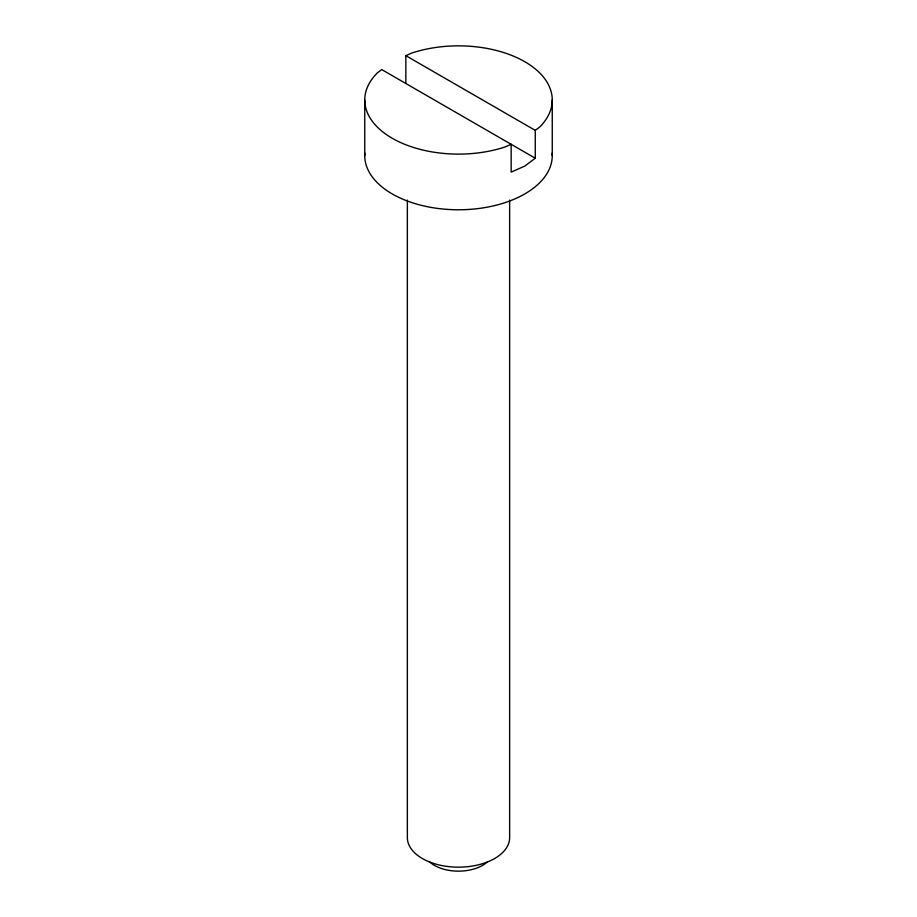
<?xml version="1.0" encoding="UTF-8"?>
<svg xmlns="http://www.w3.org/2000/svg" width="917" height="917" viewBox="0 0 917 917"><rect width="100%" height="100%" fill="white"/><g stroke="black" fill="none" stroke-linecap="round" stroke-linejoin="round"><path stroke-width="1.38" d="M535.264 158.217L381.736 69.577L377.311 72.913A93.752 54.126 0 0 0 392.212 138.249A93.752 54.126 0 0 0 505.382 146.858L511.159 144.29L511.159 172.132L524.788 166.092L535.264 158.217L535.264 130.374L539.689 127.039A93.752 54.126 0 0 0 524.788 61.703A93.752 54.126 0 0 0 411.618 53.106L405.841 55.662L405.841 83.493M405.841 55.662L535.264 130.374M552.252 99.976L552.252 155.649M509.634 200.066L509.634 837.634A51.134 29.527 0 0 1 458.5 867.161A51.134 29.527 0 0 1 407.366 837.634L407.366 200.066M364.748 99.976L364.748 155.649M486.973 862.221A33.94 19.601 0 0 1 430.027 862.221M552.149 153.093A93.752 54.126 0 0 1 458.5 209.775A93.752 54.126 0 0 1 364.851 153.093"/></g></svg>
